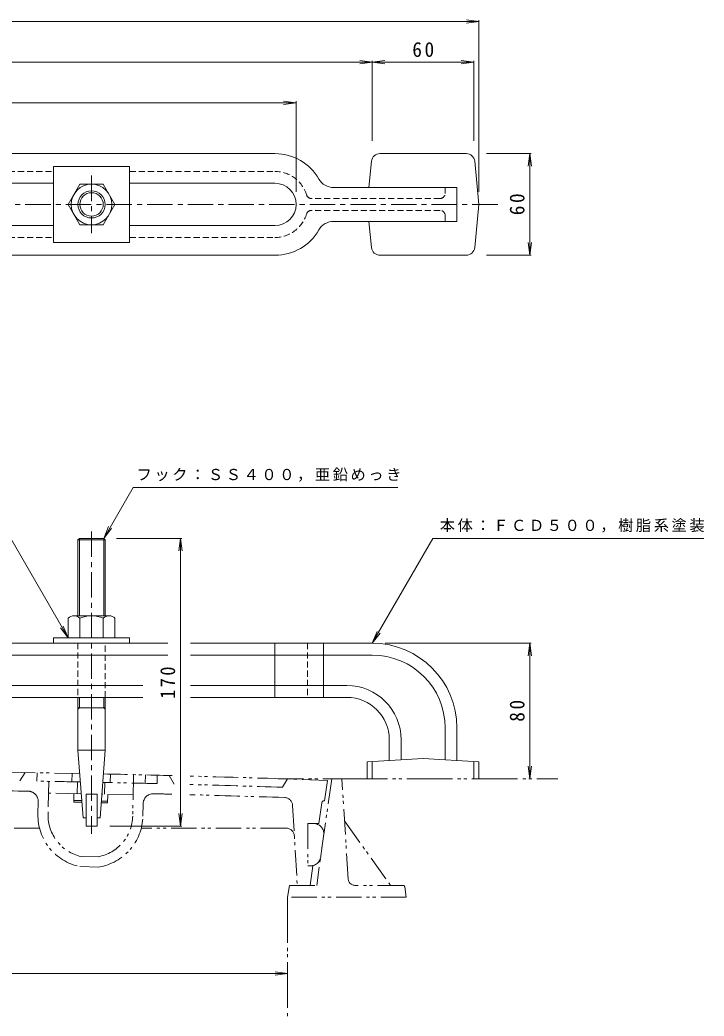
# Model space of a CAD drawing. Units: millimetres, scale not verified. Extents: x -469 to 534, y -399 to 345.
# Drawn here: x 130 to 534, y -254 to 334 of the extents above; entities that cross this region are included whole.
import ezdxf

# ---------------------------------------------------------------- set-up
doc = ezdxf.new("R2010")
doc.units = ezdxf.units.MM
doc.header["$LTSCALE"] = 3
for name, pattern in [('CHAIN1', [8, 5, -1, 1, -1]), ('DASHED1', [1.8, 1.2, -0.6]), ('DOUBLE_CHAIN1', [8.8, 5, -1, 0.6, -0.6, 0.6, -1]), ('DOUBLE_CHAIN2', [12.8, 9, -1, 0.6, -0.6, 0.6, -1])]:
    doc.linetypes.add(name, pattern=pattern)
for name, color, linetype, lineweight in [('0-0', 3, 'Continuous', 9), ('0-1', 4, 'Continuous', 9), ('0-3', 4, 'DOUBLE_CHAIN1', 9), ('0-4', 7, 'Continuous', 9), ('0-6', 6, 'DOUBLE_CHAIN2', 9), ('0-9', 2, 'DOUBLE_CHAIN1', 9), ('0-A', 3, 'DOUBLE_CHAIN1', 9)]:
    doc.layers.add(name, color=color, linetype=linetype, lineweight=lineweight)
doc.styles.add('ＭＳ ゴシック', font='')
doc.styles.get('ＭＳ ゴシック').set_extended_font_data('MS Gothic')

msp = doc.modelspace()

# ---------------------------------------------------------------- linework, layer by layer
at = {"layer": '0-0'}
for p, q in [((-304.078, 255.45), (280.922, 255.45)), ((342.947, 255.45), (393.897, 255.45)), ((337.971, 250.947), (336.422, 235.45)), ((398.872, 250.947), (401.422, 225.45)), ((-173.251, 237.95), (150.094, 237.95)), ((280.922, 237.95), (195.094, 237.95)), ((398.872, 199.952), (401.422, 225.45)), ((-173.251, 212.95), (150.094, 212.95)), ((280.922, 212.95), (195.094, 212.95)), ((388.422, 215.45), (315.563, 215.45)), ((337.971, 199.952), (336.422, 215.45)), ((-304.078, 195.45), (280.922, 195.45)), ((342.947, 195.45), (393.897, 195.45)), ((-361.578, -33.703), (217.678, -33.703)), ((231.016, -33.703), (338.422, -33.703)), ((280.922, -33.703), (280.922, -65.703)), ((309.617, -33.703), (309.617, -65.703)), ((39.431, -40.703), (217.678, -40.703)), ((231.016, -40.703), (338.422, -40.703)), ((39.431, -58.703), (202.857, -58.703)), ((231.016, -58.703), (323.422, -58.703)), ((-346.578, -65.703), (202.857, -65.703)), ((231.016, -65.703), (323.422, -65.703)), ((381.422, -83.703), (381.422, -102.491)), ((388.422, -83.703), (388.422, -102.915)), ((348.422, -90.703), (348.422, -102.915)), ((355.422, -90.703), (355.422, -102.491)), ((335.422, -113.703), (335.422, -103.703)), ((338.422, -113.885), (338.422, -103.522)), ((398.422, -113.885), (398.422, -103.522)), ((401.422, -113.703), (401.422, -103.703))]:
    msp.add_line(p, q, dxfattribs=at)
at = {"layer": '0-0', "linetype": 'DASHED1'}
for p, q in [((-173.251, 244.95), (150.094, 244.95)), ((195.094, 244.95), (280.922, 244.95)), ((381.422, 231.95), (381.422, 235.45)), ((378.422, 228.95), (302.462, 228.95)), ((378.422, 221.95), (302.462, 221.95)), ((381.422, 218.95), (381.422, 215.45)), ((-173.251, 205.95), (150.094, 205.95)), ((195.094, 205.95), (280.922, 205.95)), ((300.105, -33.703), (300.105, -65.703))]:
    msp.add_line(p, q, dxfattribs=at)
at = {"layer": '0-0', "linetype": 'CHAIN1'}
msp.add_line((37.47, 225.45), (413.674, 225.45), dxfattribs=at)
at = {"layer": '0-0'}
for points in [[(388.422, 215.45), (388.422, 235.45), (315.563, 235.45)], [(335.422, -103.703), (368.422, -101.703), (401.422, -103.703)]]:
    msp.add_lwpolyline(points, dxfattribs=at)
for centre, radius, start, end in [((280.922, 225.45), 30, 30, 90), ((342.947, 250.45), 5, 90, 174.28893), ((393.897, 250.45), 5, 5.71107, 90), ((280.922, 225.45), 12.5, 270, 90), ((315.563, 245.45), 10, 209.99976, 270), ((315.563, 205.45), 10, 90, 150.00024), ((280.922, 225.45), 30, 270, 330), ((342.947, 200.45), 5, 185.71107, 270), ((393.897, 200.45), 5, 270, 354.28893), ((338.422, -83.703), 50, 0, 90), ((338.422, -83.703), 43, 0, 90), ((323.422, -90.703), 32, 0, 90), ((323.422, -90.703), 25, 0, 90)]:
    msp.add_arc(centre, radius, start, end, dxfattribs=at)
at = {"layer": '0-0', "linetype": 'DASHED1'}
for centre, radius, start, end in [((280.922, 225.45), 19.5, 16.79134, 90), ((302.462, 231.95), 3, 196.79187, 270), ((378.422, 231.95), 3, 270, 0), ((280.922, 225.45), 19.5, 270, 343.20866), ((302.462, 218.95), 3, 90, 163.20813), ((378.422, 218.95), 3, 0, 90)]:
    msp.add_arc(centre, radius, start, end, dxfattribs=at)
at = {"layer": '0-1', "color": 2}
for p, q in [((195.094, 247.95), (150.094, 247.95)), ((150.094, 202.95), (150.094, 247.95)), ((195.094, 202.95), (195.094, 247.95)), ((158.744, 225.45), (165.672, 237.45)), ((179.516, 237.45), (165.672, 237.45)), ((186.444, 225.45), (179.516, 237.45)), ((158.744, 225.45), (165.672, 213.45)), ((186.444, 225.45), (179.516, 213.45)), ((179.516, 213.45), (165.672, 213.45)), ((195.094, 202.95), (150.094, 202.95)), ((182.98, -17.503), (162.208, -17.503)), ((158.744, -18.86), (158.744, -30.503)), ((165.672, -18.86), (165.672, -30.503)), ((179.516, -18.86), (179.516, -30.503)), ((186.444, -18.86), (186.444, -30.503)), ((195.094, -30.503), (150.094, -30.503)), ((150.094, -30.503), (150.094, -33.703)), ((195.094, -30.503), (195.094, -33.703))]:
    msp.add_line(p, q, dxfattribs=at)
at = {"layer": '0-1', "color": 2, "linetype": 'CHAIN1'}
msp.add_line((172.594, 242.45), (172.594, 208.529), dxfattribs=at)
at = {"layer": '0-1', "linetype": 'CHAIN1'}
msp.add_line((172.594, 32.25), (172.594, -146.278), dxfattribs=at)
at = {"layer": '0-1'}
for p, q in [((180.594, 27.414), (164.594, 27.414)), ((164.594, 27.414), (164.594, -17.503)), ((165.406, 28.225), (165.406, -17.503)), ((179.782, 28.225), (179.782, -17.503)), ((180.594, 27.414), (180.594, -17.503)), ((164.594, -65.703), (164.594, -96.774)), ((165.406, -65.703), (165.406, -71.775)), ((179.782, -65.703), (179.782, -71.775)), ((180.594, -65.703), (180.594, -96.774)), ((180.594, -71.775), (164.594, -71.775)), ((165.406, -71.775), (164.594, -72.586)), ((179.782, -71.775), (180.594, -72.586)), ((180.594, -96.774), (164.594, -96.774)), ((175.844, -122.774), (175.844, -141.774)), ((175.844, -141.774), (169.344, -141.774))]:
    msp.add_line(p, q, dxfattribs=at)
at = {"layer": '0-1', "linetype": 'DASHED1'}
for p, q in [((164.594, -33.703), (164.594, -65.703)), ((180.594, -65.703), (180.594, -33.703))]:
    msp.add_line(p, q, dxfattribs=at)
at = {"layer": '0-1'}
for points in [[(180.594, 27.414), (179.782, 28.225), (165.406, 28.225), (164.594, 27.414)], [(169.344, -136.774), (167.594, -136.774), (164.594, -96.774)], [(180.594, -96.774), (177.594, -136.774), (175.844, -136.774)], [(175.844, -122.774), (169.344, -122.774), (169.344, -141.774)]]:
    msp.add_lwpolyline(points, dxfattribs=at)
at = {"layer": '0-1', "color": 2}
msp.add_circle((172.587, 225.45), 12, dxfattribs=at)
at = {"layer": '0-1'}
for radius in [8, 6.918]:
    msp.add_circle((172.594, 225.45), radius, dxfattribs=at)
at = {"layer": '0-1', "color": 2}
for centre, radius, start, end in [((162.208, -22.604), 5.101, 47.22217, 132.77783), ((172.594, -35.838), 18.335, 67.81938, 112.18069), ((182.98, -22.604), 5.101, 47.22217, 132.77783)]:
    msp.add_arc(centre, radius, start, end, dxfattribs=at)
at = {"layer": '0-3'}
for p, q in [((300.422, -140.203), (300.422, -165.203)), ((303.779, -140.203), (300.422, -140.203)), ((309.779, -146.203), (307.952, -159.203)), ((301.952, -165.203), (300.422, -165.203))]:
    msp.add_line(p, q, dxfattribs=at)
for centre, start, end in [((303.779, -146.203), 0, 90), ((301.952, -159.203), 270, 0)]:
    msp.add_arc(centre, 6, start, end, dxfattribs=at)
at = {"layer": '0-4'}
for p, q in [((-424.578, 333.45), (401.422, 333.45)), ((401.422, 333.45), (393.986, 334.429)), ((401.422, 333.45), (393.986, 332.471)), ((401.422, 232.95), (401.422, 334.35)), ((-361.578, 309.45), (338.422, 309.45)), ((338.422, 309.45), (330.986, 310.429)), ((338.422, 309.45), (330.986, 308.471)), ((338.422, 309.45), (345.857, 310.429)), ((338.422, 262.95), (338.422, 310.35)), ((338.422, 309.45), (398.422, 309.45)), ((338.422, 309.45), (345.857, 308.471)), ((398.422, 309.45), (390.986, 310.429)), ((398.422, 309.45), (390.986, 308.471)), ((398.422, 262.95), (398.422, 310.35)), ((-316.578, 285.45), (293.422, 285.45)), ((293.422, 285.45), (285.986, 286.429)), ((293.422, 285.45), (285.986, 284.471)), ((293.422, 232.95), (293.422, 286.35)), ((405.922, 255.45), (432.322, 255.45)), ((431.422, 255.45), (430.443, 248.014)), ((431.422, 195.45), (431.422, 255.45)), ((431.422, 255.45), (432.401, 248.014)), ((431.422, 195.45), (430.443, 202.886)), ((431.422, 195.45), (432.401, 202.886)), ((405.922, 195.45), (432.322, 195.45)), ((179.782, 28.225), (197.102, 58.225)), ((197.102, 58.225), (353.572, 58.225)), ((179.782, 28.225), (182.652, 35.155)), ((179.782, 28.225), (184.348, 34.176)), ((187.282, 28.225), (225.994, 28.225)), ((225.094, 28.225), (224.115, 20.79)), ((225.094, -141.774), (225.094, 28.225)), ((225.094, 28.225), (226.073, 20.79)), ((338.422, -33.703), (374.176, 28.225)), ((374.176, 28.225), (534.268, 28.225)), ((158.744, -30.503), (154.178, -24.553)), ((158.744, -30.503), (155.874, -23.574)), ((338.422, -33.703), (341.292, -26.774)), ((338.422, -33.703), (342.987, -27.753)), ((345.922, -33.703), (432.322, -33.703)), ((431.422, -33.703), (430.443, -41.139)), ((431.422, -113.703), (431.422, -33.703)), ((431.422, -33.703), (432.401, -41.139)), ((431.422, -113.703), (430.443, -106.268)), ((431.422, -113.703), (432.401, -106.268)), ((225.094, -141.774), (224.115, -134.339)), ((225.094, -141.774), (226.073, -134.339)), ((183.344, -141.774), (225.994, -141.774)), ((-311.578, -228.703), (288.422, -228.703)), ((288.422, -228.703), (280.986, -227.724)), ((288.422, -228.703), (280.986, -229.682))]:
    msp.add_line(p, q, dxfattribs=at)
msp.add_lwpolyline([(158.744, -30.503), (124.837, 28.225), (-51.954, 28.225)], dxfattribs=at)
at = {"layer": '0-6'}
for p, q in [((320.422, -113.703), (448.024, -113.703)), ((288.422, -183.703), (288.422, -253.917))]:
    msp.add_line(p, q, dxfattribs=at)
at = {"layer": '0-9'}
for p, q in [((282.805, -113.703), (320.422, -113.703)), ((314.422, -113.703), (305.568, -176.703)), ((324.184, -172.957), (320.422, -113.703)), ((322.343, -139.169), (349.23, -176.703)), ((289.422, -176.703), (288.422, -183.703)), ((289.422, -176.703), (305.568, -176.703)), ((356.554, -176.703), (328.176, -176.703)), ((357.544, -177.562), (358.422, -183.703)), ((358.422, -183.703), (288.422, -183.703))]:
    msp.add_line(p, q, dxfattribs=at)
for centre, radius, start, end in [((323.969, -138.005), 2, 183.63332, 215.61473), ((328.176, -172.703), 4, 183.63185, 270.00142), ((356.554, -177.703), 1, 8.13071, 90)]:
    msp.add_arc(centre, radius, start, end, dxfattribs=at)
at = {"layer": '0-A'}
for p, q in [((130.3, -115.006), (133.399, -110.055)), ((140.427, -110.171), (140.325, -115.17)), ((161.099, -110.544), (160.997, -115.536)), ((183.744, -111.007), (183.642, -115.999)), ((197.416, -111.301), (196.916, -135.779)), ((204.414, -111.48), (204.312, -116.479)), ((211.436, -111.651), (211.334, -116.65)), ((147.325, -115.257), (146.926, -134.758)), ((164.243, -115.602), (164.1, -122.601)), ((180.396, -115.932), (180.253, -122.931)), ((218.483, -111.828), (221.378, -116.904)), ((288.422, -113.889), (285.422, -118.792)), ((311.921, -114.703), (310.235, -126.703)), ((166.535, -122.651), (147.182, -122.255)), ((162.179, -122.562), (162.077, -127.561)), ((197.171, -123.277), (178.635, -122.898)), ((182.174, -122.97), (182.072, -127.969)), ((141.079, -127.208), (140.928, -134.635)), ((166.91, -127.659), (162.077, -127.561)), ((166.835, -126.658), (162.097, -126.561)), ((178.26, -127.891), (182.072, -127.969)), ((178.335, -126.893), (182.093, -126.969)), ((203.066, -128.475), (202.915, -135.902)), ((308.54, -127.995), (306.824, -140.203)), ((310.026, -126.703), (310.235, -126.703)), ((300.422, -140.203), (306.824, -140.203)), ((141.872, -142.888), (-165.029, -142.888)), ((287.419, -142.888), (201.97, -142.888)), ((166.422, -159.656), (176.42, -159.86)), ((165.726, -165.643), (176.87, -165.871))]:
    msp.add_line(p, q, dxfattribs=at)
for points in [[(291.363, -129.541), (294.099, -176.703), (301.695, -176.703)], [(300.422, -140.203), (300.422, -165.203), (303.311, -165.203), (301.695, -176.703)]]:
    msp.add_lwpolyline(points, dxfattribs=at)
for centre, radius, start, end in [((-11.578, -9108.887), 9000, 88.87177, 91.12823), ((-11.578, -9108.887), 9000, 88.52379, 88.78325), ((-11.578, -9108.887), 8995, 88.86874, 89.03236), ((-11.578, -9108.887), 8995, 88.57996, 88.78496), ((-11.578, -9108.887), 8995, 88.10785, 88.45628), ((-11.578, -9108.887), 9000, 87.94009, 88.45628), ((-11.578, -9108.887), 8989, 89.06653, 89.3562), ((135.08, -127.085), 6, 358.83044, 92.06606), ((209.065, -128.598), 6, 89.27005, 178.82915), ((-11.578, -9108.887), 8989, 88.52379, 88.59299), ((-11.578, -9108.887), 8989, 88.09972, 88.45628), ((286.371, -129.831), 5, 3.32016, 88.54015), ((310.026, -128.203), 1.5, 90, 172.00024), ((171.921, -135.268), 31, 178.82956, 258.47243), ((171.921, -135.268), 25, 178.82954, 257.29251), ((171.921, -135.268), 25, 280.36656, 358.82959), ((171.921, -135.268), 31, 279.18672, 358.82964), ((287.419, -147.888), 5, 3.32016, 90)]:
    msp.add_arc(centre, radius, start, end, dxfattribs=at)

# ---------------------------------------------------------------- texts
at = {"layer": '0-4', "color": 2, "insert": (362.047, 312.45), "char_height": 8.798, "attachment_point": 7, "style": 'ＭＳ ゴシック'}
msp.add_mtext('\\T1.27;\\W0.95;60', dxfattribs=at)
at = {"layer": '0-4', "color": 2, "char_height": 8.798, "attachment_point": 7, "rotation": 90, "style": 'ＭＳ ゴシック'}
for s, insert in [('\\T1.27;\\W0.95;60', (428.422, 219.075)), ('\\T1.27;\\W0.9;170', (222.094, -66.525)), ('\\T1.27;\\W0.95;80', (428.422, -80.078))]:
    msp.add_mtext(s, dxfattribs=dict(at, insert=insert))
at = {"layer": '0-4', "char_height": 6.598, "attachment_point": 7, "style": 'ＭＳ ゴシック'}
for s, insert in [('\\T1.17;フック：ＳＳ４００，亜鉛めっき', (199.21, 61.681)), ('\\T1.17;本体：ＦＣＤ５００，樹脂系塗装', (378.268, 31.65))]:
    msp.add_mtext(s, dxfattribs=dict(at, insert=insert))

doc.saveas('drawing.dxf')
